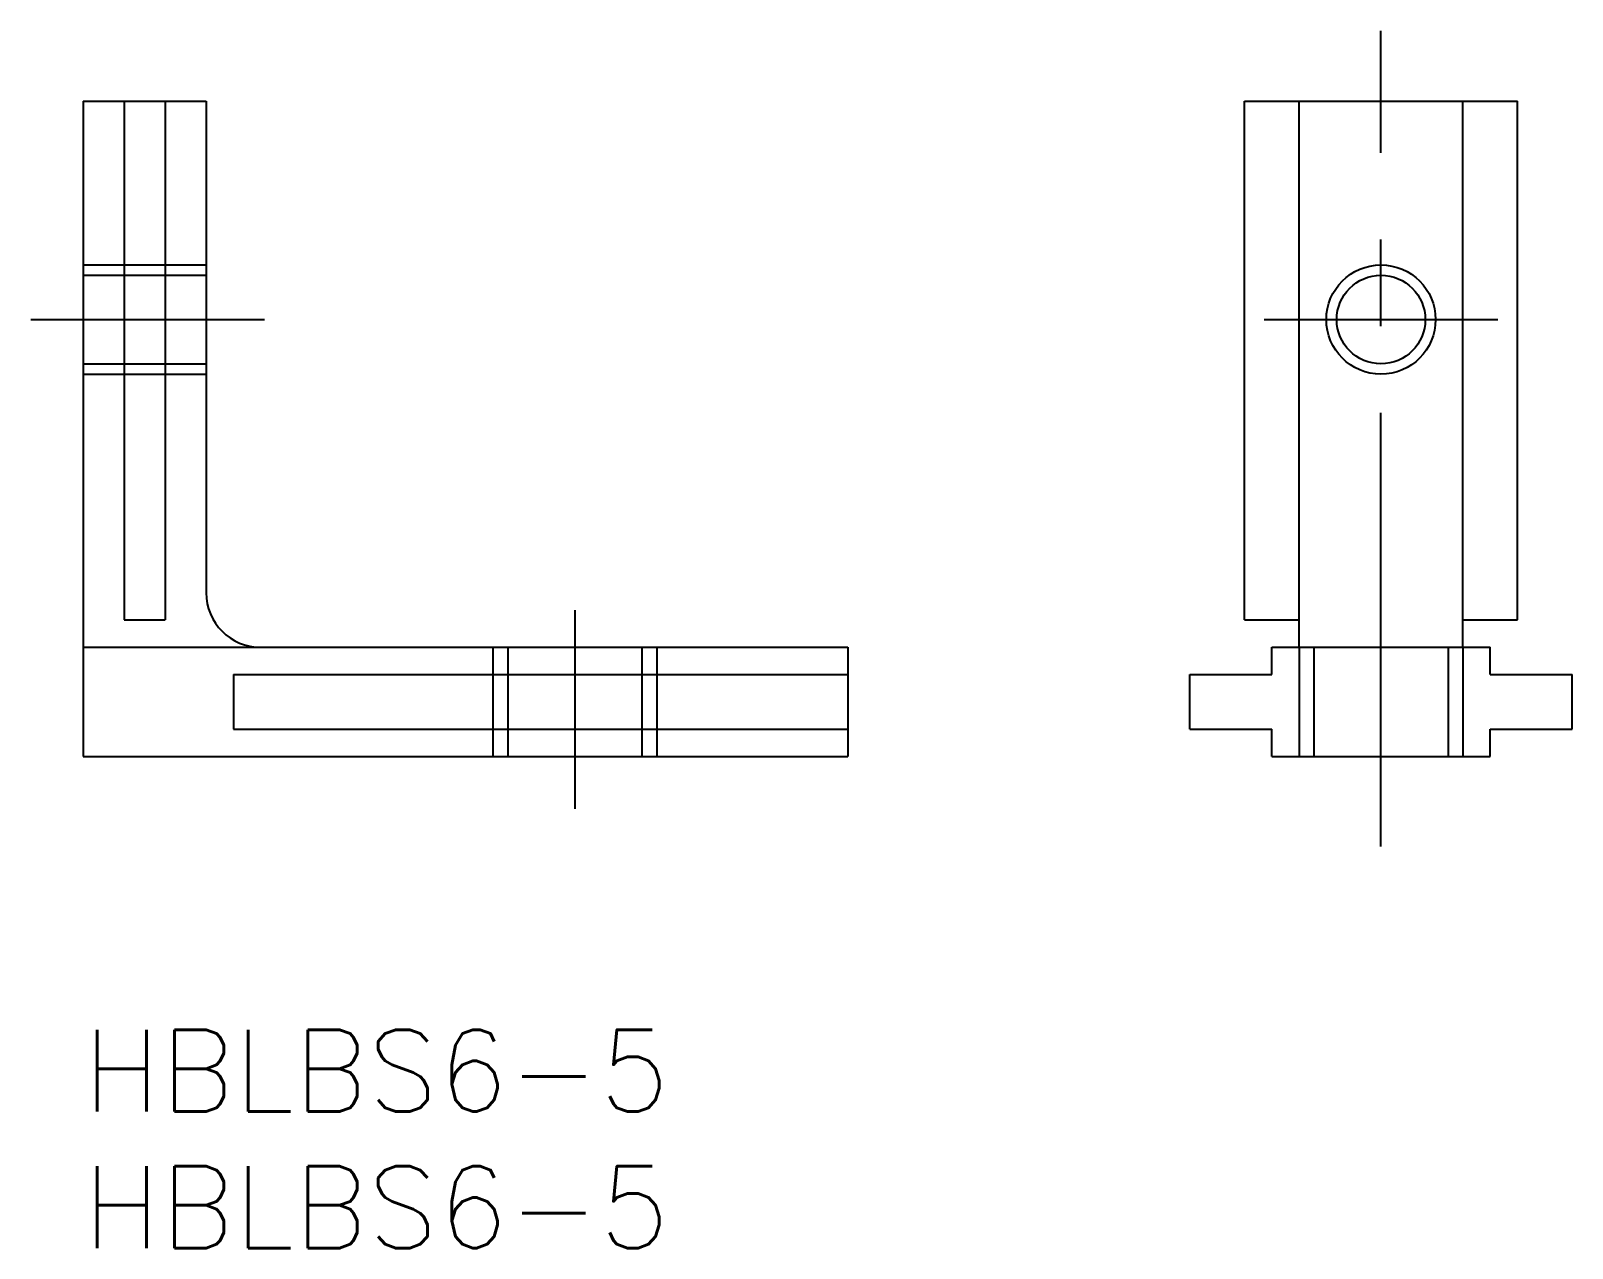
# Model space of a CAD drawing. Extents: x -1.9 to 54.5, y -8 to 36.6.
import ezdxf

# ---------------------------------------------------------------- set-up
doc = ezdxf.new("R2010")
doc.units = 0
doc.header["$LTSCALE"] = 0.5
doc.linetypes.add('CENTER', pattern=[50.8, 31.75, -6.35, 6.35, -6.35])
doc.linetypes.add('DASHED', pattern=[19.05, 12.7, -6.35])
for name, color, linetype in [('MSM_CENTER', 1, 'CENTER'), ('MSM_CONTINUOUS', 7, 'CONTINUOUS'), ('MSM_DASHED', 4, 'DASHED'), ('MSM_NARROW', 5, 'CONTINUOUS'), ('MSM_PART_NUMBER', 7, 'CONTINUOUS')]:
    doc.layers.add(name, color=color, linetype=linetype)
doc.styles.get("Standard").update_dxf_attribs({"font": 'txt.shx', "height": 3, "bigfont": 'bigfont.shx'})

# ---------------------------------------------------------------- blocks, each defined once
blk = doc.blocks.new('*U2')
at = {"layer": 'MSM_PART_NUMBER'}
blk.add_text('HBLBS6-5', height=3, dxfattribs=at).set_placement((0, -3))
blk = doc.blocks.new('*U3')
at = {"layer": 'MSM_PART_NUMBER'}
blk.add_text('HBLBS6-5', height=3, dxfattribs=at).set_placement((0, -8))

msp = doc.modelspace()

# ---------------------------------------------------------------- linework, layer by layer
at = {"layer": 'MSM_CENTER'}
for p, q in [((47.516, 6.71), (47.516, 36.571)), ((-1.918, 26), (6.635, 26)), ((43.24, 26), (51.793, 26)), ((18, 15.359), (18, 8.087))]:
    msp.add_line(p, q, dxfattribs=at)
at = {"layer": 'MSM_CONTINUOUS'}
for p, q in [((0, 34), (0, 10)), ((0, 34), (4.5, 34)), ((1.5, 34), (1.5, 15)), ((3, 34), (3, 15)), ((4.5, 34), (4.5, 16)), ((42.516, 34), (52.516, 34)), ((42.516, 15), (42.516, 34)), ((44.516, 14), (44.516, 34)), ((50.516, 14), (50.516, 34)), ((52.516, 15), (52.516, 34)), ((1.5, 15), (3, 15)), ((42.516, 15), (44.516, 15)), ((50.516, 15), (52.516, 15)), ((0, 14), (28, 14)), ((28, 14), (28, 10)), ((43.516, 14), (51.516, 14)), ((43.516, 13), (43.516, 14)), ((51.516, 13), (51.516, 14)), ((5.5, 13), (28, 13)), ((5.5, 13), (5.5, 11)), ((40.516, 11), (40.516, 13)), ((40.516, 13), (43.516, 13)), ((51.516, 13), (54.516, 13)), ((54.516, 11), (54.516, 13)), ((5.5, 11), (28, 11)), ((40.516, 11), (43.516, 11)), ((43.516, 10), (43.516, 11)), ((51.516, 10), (51.516, 11)), ((51.516, 11), (54.516, 11)), ((0, 10), (28, 10)), ((43.516, 10), (51.516, 10))]:
    msp.add_line(p, q, dxfattribs=at)
msp.add_circle((47.516, 26), 1.621, dxfattribs=at)
msp.add_arc((6.5, 16), 2, 180, 270, dxfattribs=at)
at = {"layer": 'MSM_DASHED'}
for p, q in [((0, 28), (4.5, 28)), ((0, 27.621), (4.5, 27.621)), ((0, 24.379), (4.5, 24.379)), ((0, 24), (4.5, 24)), ((15, 14), (15, 10)), ((15.542, 14), (15.542, 10)), ((20.459, 14), (20.459, 10)), ((21, 14), (21, 10)), ((44.516, 14), (44.516, 10)), ((45.058, 14), (45.058, 10)), ((49.975, 14), (49.975, 10)), ((50.516, 14), (50.516, 10))]:
    msp.add_line(p, q, dxfattribs=at)
at = {"layer": 'MSM_NARROW'}
msp.add_circle((47.516, 26), 2, dxfattribs=at)

# ---------------------------------------------------------------- block references
at = {"layer": 'MSM_CONTINUOUS'}
for name in ['*U2', '*U3']:
    msp.add_blockref(name, (0, 0), dxfattribs=at)

doc.saveas('drawing.dxf')
